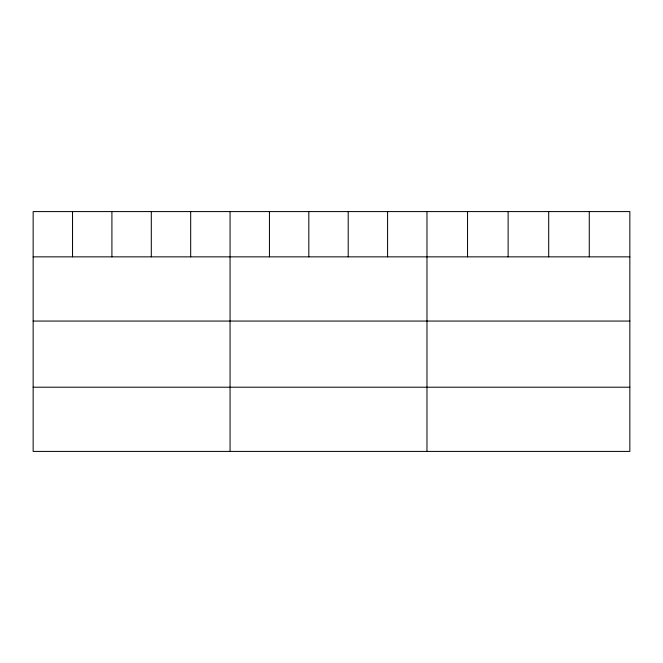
<?xml version="1.0" encoding="UTF-8"?>
<svg xmlns="http://www.w3.org/2000/svg" width="663" height="663" viewBox="0 0 663 663"><rect width="100%" height="100%" fill="white"/><g stroke="black" fill="none" stroke-linecap="round" stroke-linejoin="round"><path stroke-width="0.99" d="M629.85 256.854L629.85 451.412L33.15 451.412L33.15 211.588L629.85 211.588L629.85 256.854L33.15 256.854M33.15 321.058L629.85 321.058M33.15 387.209L629.85 387.209M589.274 211.588L589.274 256.854M548.699 211.588L548.699 256.854M508.123 211.588L508.123 256.854M467.548 211.588L467.548 256.854M426.972 211.588L426.972 451.412M387.59 211.588L387.59 256.854M348.208 211.588L348.208 256.854M308.825 211.588L308.825 256.854M269.443 211.588L269.443 256.854M230.061 211.588L230.061 451.412M190.679 211.588L190.679 256.854M151.297 211.588L151.297 256.854M111.914 211.588L111.914 256.854M72.532 211.588L72.532 256.854"/></g></svg>
